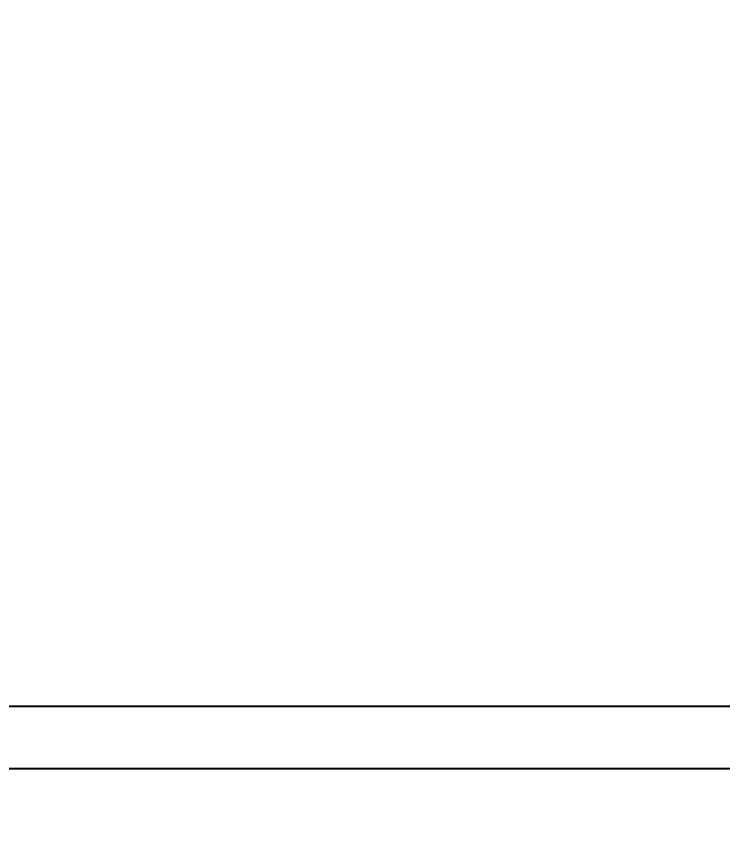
# Model space of a CAD drawing. Header units: millimetres. Extents: x -383313 to -161684, y -117025 to 99224.
# Drawn here: x -348033 to -347927.2, y -3123.4 to -3000.1 of the extents above; entities that cross this region are included whole.
import ezdxf

# ---------------------------------------------------------------- set-up
doc = ezdxf.new("R2010")
doc.units = ezdxf.units.MM
doc.header["$MEASUREMENT"] = 0
doc.layers.get('Defpoints').update_dxf_attribs({"color": 31})
for name, color, linetype in [('001__КОНСТРУКТИВ__размеры внутр.', 7, 'Continuous'), ('PV-10B1', 7, 'Continuous'), ('PV-3401', 7, 'Continuous')]:
    doc.layers.add(name, color=color, linetype=linetype)
doc.styles.add('PSTUDIO', font='arial.ttf')
doc.dimstyles.new('PS_TICK', dxfattribs={"dimscale": 100, "dimtxt": 2.5, "dimasz": 1, "dimexe": 2, "dimexo": 2, "dimgap": 1, "dimtad": 1, "dimdec": 0, "dimzin": 0, "dimdsep": 46, "dimtxsty": 'PSTUDIO', "dimblk": 'ARCHTICK', "dimcen": 2, "dimdle": 1.5, "dimse1": 1, "dimse2": 1, "dimadec": 0, "dimazin": 0, "dimtfac": 1, "dimtdec": 0, "dimtix": 1, "dimtmove": 1, "dimatfit": 3, "dimldrblk": 'ARCHTICK', "dimfxl": 1, "dimtolj": 1, "dimtzin": 0, "dimarcsym": 0})

# ---------------------------------------------------------------- blocks, each defined once
blk = doc.blocks.new('_ArchTick')
at = {"color": 0, "linetype": 'ByBlock', "const_width": 0.15}
blk.add_lwpolyline([(-0.5, -0.5), (0.5, 0.5)], dxfattribs=at)
blk = doc.blocks.new('*D267')
at = {"layer": '001__КОНСТРУКТИВ__размеры внутр.', "color": 0, "lineweight": -2, "ltscale": 100, "transparency": 16777216}
for p, q in [((-349188.38, -1822.52), (-349188.38, -4257.72)), ((-344174, -2819.4), (-344174, -4257.72)), ((-349338.38, -4057.72), (-344024, -4057.72))]:
    blk.add_line(p, q, dxfattribs=at)
at = {"layer": 'Defpoints', "color": 0, "ltscale": 100, "transparency": 16777216}
for p in [(-349188.38, -1622.52), (-344174, -2619.4), (-344174, -4057.72)]:
    blk.add_point(p, dxfattribs=at)
at = {"layer": '001__КОНСТРУКТИВ__размеры внутр.', "color": 0, "lineweight": -2, "ltscale": 100, "transparency": 16777216, "xscale": 100, "yscale": 100, "zscale": 100, "rotation": 180}
blk.add_blockref('_ArchTick', (-349188.38, -4057.72), dxfattribs=at)
at = {"layer": '001__КОНСТРУКТИВ__размеры внутр.', "color": 0, "lineweight": -2, "ltscale": 100, "transparency": 16777216, "xscale": 100, "yscale": 100, "zscale": 100}
blk.add_blockref('_ArchTick', (-344174, -4057.72), dxfattribs=at)
at = {"layer": '001__КОНСТРУКТИВ__размеры внутр.', "color": 0, "ltscale": 100, "transparency": 16777216, "insert": (-346681.19, -3830.08), "char_height": 250, "attachment_point": 5, "style": 'PSTUDIO'}
blk.add_mtext('\\A1;5014', dxfattribs=at)
blk = doc.blocks.new('*U200')
at = {"layer": 'PV-3401'}
blk.add_line((-1678.6, 5802.65), (-1678.6, 5357.65), dxfattribs=at)
blk = doc.blocks.new('A$C4af2c1f4')
at = {"layer": 'PV-10B1'}
blk.add_line((1190.94, 700.33), (-4, 700.33), dxfattribs=at)

msp = doc.modelspace()

# ---------------------------------------------------------------- block references
at = {"ltscale": 100}
msp.add_blockref('A$C4af2c1f4', (-348738.30781, -3813.17737), dxfattribs=at)
at = {"layer": 'PV-3401', "rotation": 270}
msp.add_blockref('*U200', (-353416.7874, -4782.09965), dxfattribs=at)

# ---------------------------------------------------------------- dimensions: what is measured, and where the dimension line sits
at = {"layer": '001__КОНСТРУКТИВ__размеры внутр.', "ltscale": 100}
dim = msp.add_linear_dim(base=(-344174.00217, -4057.72011), p1=(-349188.38174, -1622.52354), p2=(-344174.00217, -2619.3977), dimstyle='PS_TICK', override={"dimse1": 0, "dimse2": 0}, dxfattribs=at)
dim.commit()
dim.dimension.update_dxf_attribs({"geometry": '*D267', "text_midpoint": (-346681.19195, -3830.07686)})

doc.saveas('drawing.dxf')
